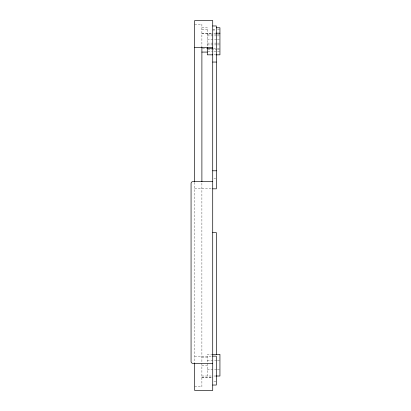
<?xml version="1.0" encoding="UTF-8"?>
<svg xmlns="http://www.w3.org/2000/svg" width="411" height="411" viewBox="0 0 411 411"><rect width="100%" height="100%" fill="white"/><g stroke="black" fill="none" stroke-linecap="round" stroke-linejoin="round"><path stroke-width="0.31" stroke-dasharray="2.06 1.54" d="M194.675 24.157L201.893 24.157L201.893 47.614M201.893 27.768L207.303 27.768L207.303 47.121M201.893 29.571L207.303 29.571M212.718 29.571L215.724 29.571M217.527 29.571L219.936 29.571M212.718 30.039L215.724 30.039M201.893 33.183L212.718 33.183M213.92 33.183L215.123 33.183M201.893 33.712L212.718 33.712M207.303 34.082L216.777 34.082M217.409 34.082L219.936 34.082M207.303 35.885L216.777 35.885M217.409 35.885L219.304 35.885M207.303 39.497L216.777 39.497M217.409 39.497L219.936 39.497M207.303 43.104L216.777 43.104M217.409 43.104L219.936 43.104M207.303 44.907L216.777 44.907M217.409 44.907L219.936 44.907M202.495 48.467L206.702 48.467M213.617 48.519L216.777 48.519M217.409 48.519L219.936 48.519M207.935 49.423L216.777 49.423M217.409 49.423L219.936 49.423M207.904 51.226L212.718 51.226M213.92 51.226L216.926 51.226M217.527 51.226L219.936 51.226M213.92 54.833L215.123 54.833M213.92 178.436L215.724 178.436M194.675 188.829L212.097 188.829M212.718 354.364L207.303 354.364L207.303 376.014M194.675 356.147L212.117 356.147M201.893 357.118L207.303 357.118M207.303 360.678L216.777 360.678M217.409 360.678L219.936 360.678M201.893 365.189L207.303 365.189M207.303 369.7L216.777 369.7M217.409 369.7L219.936 369.7M201.893 376.014L212.718 376.014M213.92 376.014L215.123 376.014M201.893 377.313L212.718 377.313M201.893 377.817L212.718 377.817M213.92 381.429L216.325 381.429M194.675 386.843L201.893 386.843L201.893 182.397M194.675 182.397L194.675 363.386"/><path stroke-width="0.62" d="M212.718 25.965L216.325 25.965L216.325 188.829L212.718 188.829M216.325 27.768L219.936 27.768L219.936 54.833L215.724 54.833M215.724 33.183L219.936 33.183M194.675 47.614L212.718 47.614M207.303 48.519L212.99 48.519M201.893 52.079L207.303 52.079M212.718 54.833L207.303 54.833L207.303 47.46M212.718 62.051L216.325 62.051M212.718 170.786L216.325 170.786M194.675 181.544L212.718 181.544M194.675 181.611L192.867 181.611A1.803 1.803 0 0 0 191.064 183.419L191.064 361.557A1.803 1.803 0 0 0 192.867 363.365L212.718 363.386M212.718 232.564L216.325 232.564L216.325 354.405M212.718 354.364L219.936 354.364L219.936 376.014L215.724 376.014M212.718 356.147L216.325 356.147L216.325 385.035L212.718 385.035M201.893 47.517L201.893 181.77M194.675 181.754L194.675 20.55L212.718 20.55L212.718 390.45L194.675 390.45L194.675 363.386"/></g></svg>
